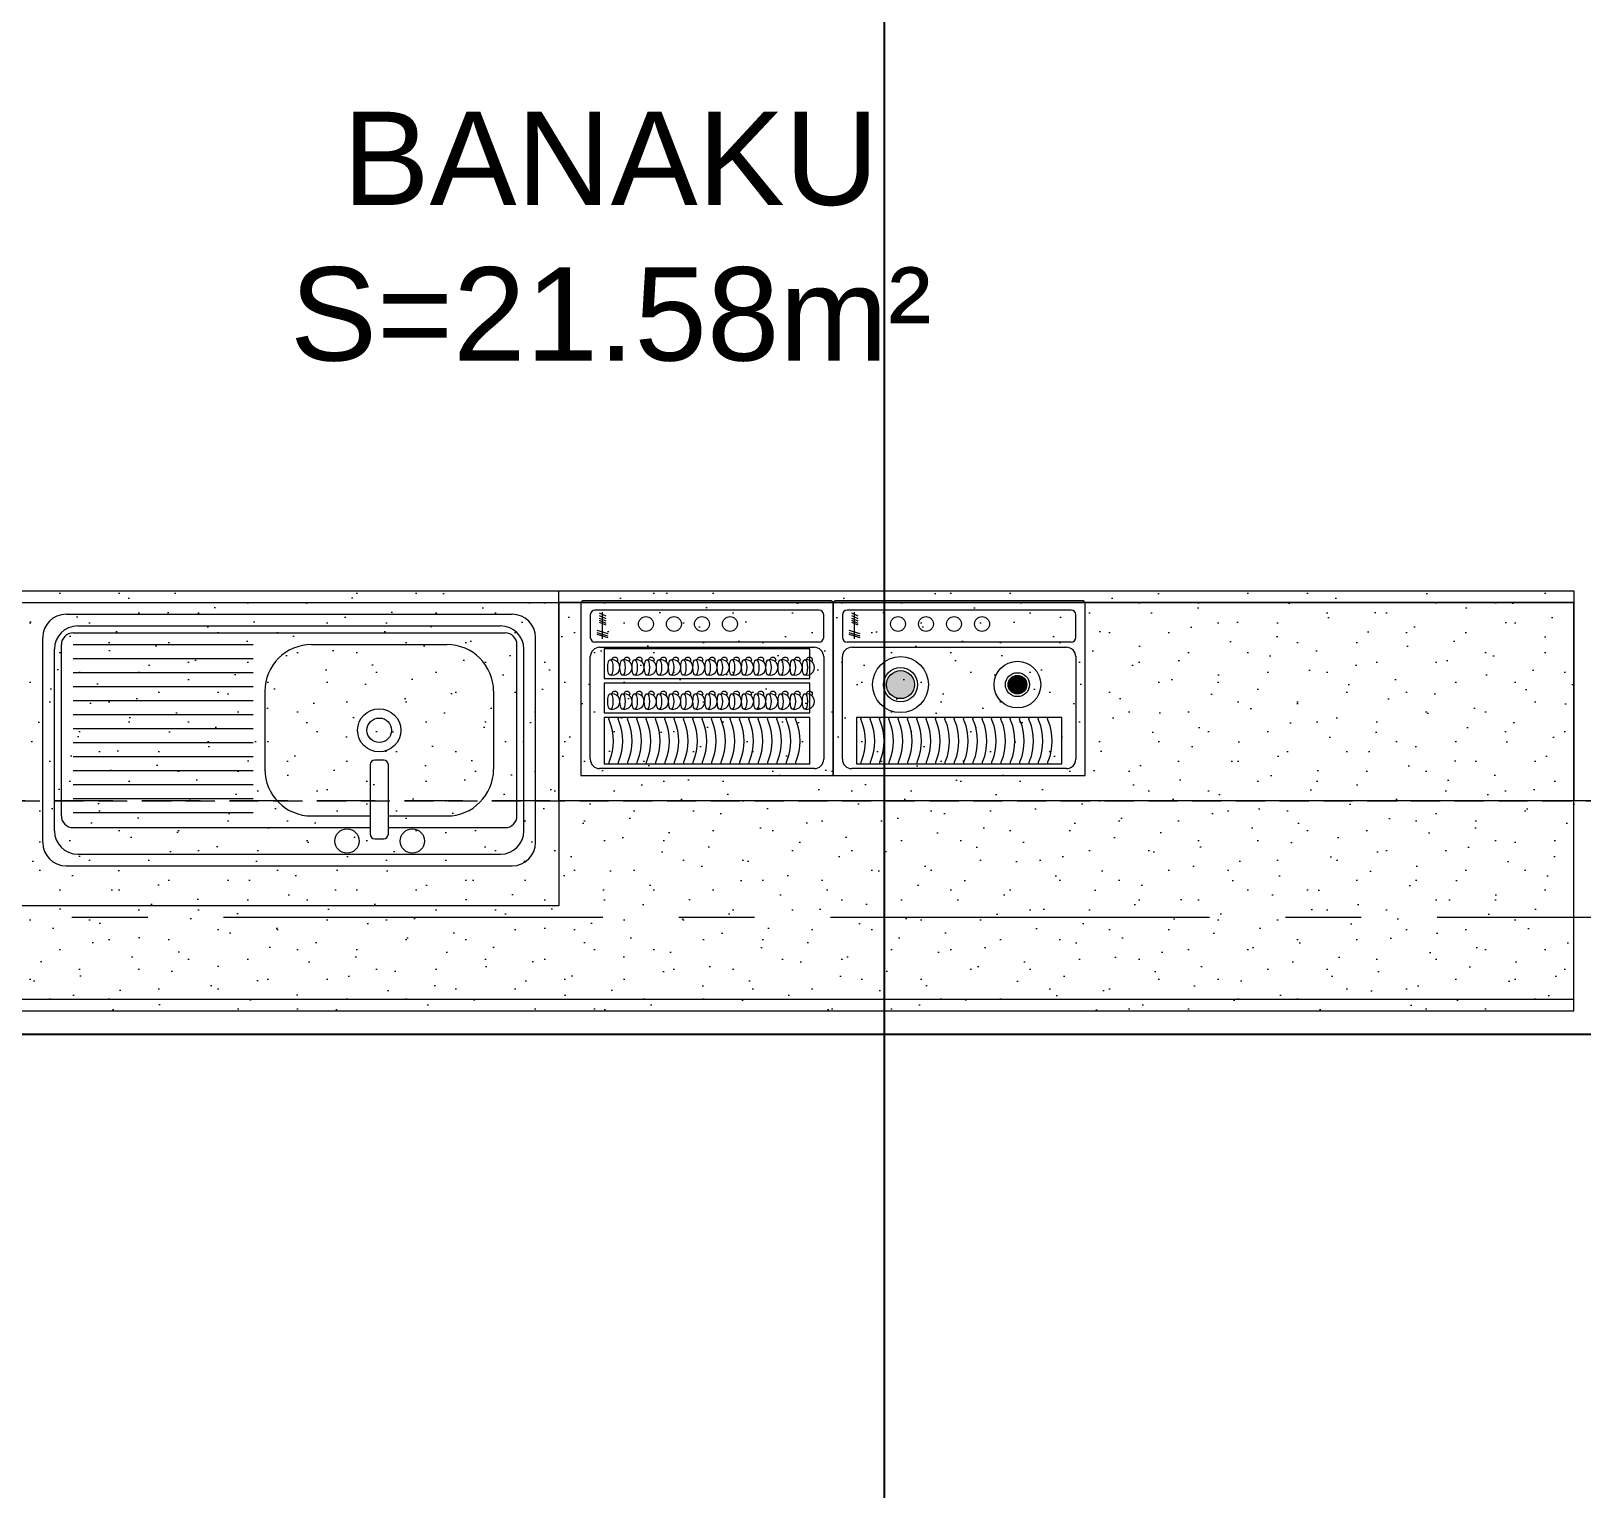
# Model space of a CAD drawing. Header units: centimetres. Extents: x 86156 to 91557, y -55119 to -48172.
# Drawn here: x 89791.3 to 90123.5, y -53544.8 to -53232.4 of the extents above; entities that cross this region are included whole.
import ezdxf

# ---------------------------------------------------------------- set-up
doc = ezdxf.new("R2010")
doc.units = ezdxf.units.CM
doc.header["$LTSCALE"] = 50
doc.header["$MEASUREMENT"] = 0
doc.linetypes.add('AXES', pattern=[2, 1.25, -0.25, 0.25, -0.25])
doc.linetypes.add('CACHE', pattern=[0.375, 0.25, -0.125])
doc.layers.get('0').update_dxf_attribs({"color": 8})
for name, color, linetype in [('AXES', 10, 'AXES'), ('COTE 50ème', 1, 'Continuous'), ('TEXTE', 7, 'Continuous')]:
    doc.layers.add(name, color=color, linetype=linetype)
for name, color, linetype, lineweight in [('BETON CACHE', 4, 'CACHE', 5), ('BETON HACHURE', 253, 'Continuous', 13), ('ISOLATION', 252, 'Continuous', 0), ('MACONNERIE COUPE', 7, 'Continuous', 30), ('mobilimi', 8, 'Continuous', 9), ('WINDOWS', 21, 'Continuous', 5)]:
    doc.layers.add(name, color=color, linetype=linetype, lineweight=lineweight)
doc.layers.add('FMULT', color=150, linetype='Continuous', plot=False)
doc.styles.add('RS_TEXT_1.50', font='arial.ttf', dxfattribs={"height": 12.5})
doc.styles.add('RS_TXT_50', font='arial.ttf', dxfattribs={"height": 12.5})
doc.dimstyles.new('RS_50CM_LINEAIRE', dxfattribs={"dimscale": 5, "dimtxt": 12.5, "dimasz": 1.5, "dimexe": 1, "dimexo": 2.5, "dimgap": 1, "dimtad": 1, "dimdec": 1, "dimrnd": 0.5, "dimdsep": 46, "dimtxsty": 'RS_TXT_50', "dimblk1": 'ARCHTICK', "dimblk2": 'ARCHTICK', "dimsah": 1, "dimcen": 2.5, "dimdle": 1, "dimclrt": 4, "dimadec": 0, "dimazin": 2, "dimtfac": 1, "dimtdec": 1, "dimtix": 1, "dimtmove": 2, "dimatfit": 3, "dimfxl": 1, "dimtolj": 1, "dimtzin": 0, "dimarcsym": 0})
pattern_1 = [(135, (-1989.999, 6322.056), (6.363961, 6.363961), [0, -6, 0, -9]), (70, (-2009.999, 6322.056), (-8.4572336, 3.0781813), [0, -4.4, 0, -7.6])]

# ---------------------------------------------------------------- blocks, each defined once
blk = doc.blocks.new('A$Ccef6f35f')
at = {"layer": 'AXES', "lineweight": 5, "ltscale": 1.3}
blk.add_line((3195, -2560), (-1985, -2560), dxfattribs=at)
blk = doc.blocks.new('*U525')
at = {"layer": 'ISOLATION', "ltscale": 0.5}
blk.add_lwpolyline([(-4.98, 0.35, -0.364054), (-4.39, 0.35, 0.194896), (4.26, 0.35, -0.378628), (4.98, 0.35)], format="xyb", dxfattribs=at)
blk = doc.blocks.new('*U526')
at = {"layer": 'ISOLATION', "color": 0, "linetype": 'ByBlock', "lineweight": -2, "transparency": 16777216}
blk.add_blockref('*U525', (0, 0), dxfattribs=at)
blk = doc.blocks.new('*U511')
at = {"layer": 'ISOLATION', "ltscale": 0.5}
blk.add_lwpolyline([(-4.98, 0.35, -0.364054), (-4.39, 0.35, 0.194896), (4.26, 0.35, -0.378628), (4.98, 0.35)], format="xyb", dxfattribs=at)
blk = doc.blocks.new('*U512')
at = {"layer": 'ISOLATION', "color": 0, "linetype": 'ByBlock', "lineweight": -2, "transparency": 16777216}
blk.add_blockref('*U511', (0, 0), dxfattribs=at)
blk = doc.blocks.new('*U495')
at = {"layer": 'ISOLATION', "ltscale": 0.5}
blk.add_lwpolyline([(-4.98, 0.35, -0.364054), (-4.39, 0.35, 0.194896), (4.26, 0.35, -0.378628), (4.98, 0.35)], format="xyb", dxfattribs=at)
blk = doc.blocks.new('*U496')
at = {"layer": 'ISOLATION', "color": 0, "linetype": 'ByBlock', "lineweight": -2, "transparency": 16777216}
blk.add_blockref('*U495', (0, 0), dxfattribs=at)
blk = doc.blocks.new('*U497')
at = {"layer": 'ISOLATION', "ltscale": 0.5}
blk.add_lwpolyline([(-4.98, 0.35, -0.364054), (-4.39, 0.35, 0.194896), (4.26, 0.35, -0.378628), (4.98, 0.35)], format="xyb", dxfattribs=at)
blk = doc.blocks.new('*U498')
at = {"layer": 'ISOLATION', "color": 0, "linetype": 'ByBlock', "lineweight": -2, "transparency": 16777216}
blk.add_blockref('*U497', (0, 0), dxfattribs=at)
blk = doc.blocks.new('*U499')
at = {"layer": 'ISOLATION', "ltscale": 0.5}
blk.add_lwpolyline([(-4.98, 0.35, -0.364054), (-4.39, 0.35, 0.194896), (4.26, 0.35, -0.378628), (4.98, 0.35)], format="xyb", dxfattribs=at)
blk = doc.blocks.new('*U500')
at = {"layer": 'ISOLATION', "color": 0, "linetype": 'ByBlock', "lineweight": -2, "transparency": 16777216}
blk.add_blockref('*U499', (0, 0), dxfattribs=at)
blk = doc.blocks.new('*U501')
at = {"layer": 'ISOLATION', "ltscale": 0.5}
blk.add_lwpolyline([(-4.98, 0.35, -0.364054), (-4.39, 0.35, 0.194896), (4.26, 0.35, -0.378628), (4.98, 0.35)], format="xyb", dxfattribs=at)
blk = doc.blocks.new('*U502')
at = {"layer": 'ISOLATION', "color": 0, "linetype": 'ByBlock', "lineweight": -2, "transparency": 16777216}
blk.add_blockref('*U501', (0, 0), dxfattribs=at)
blk = doc.blocks.new('*U413')
at = {"layer": 'ISOLATION', "ltscale": 0.5}
blk.add_lwpolyline([(-4.98, 0.35, -0.364054), (-4.39, 0.35, 0.194896), (4.26, 0.35, -0.378628), (4.98, 0.35)], format="xyb", dxfattribs=at)
blk = doc.blocks.new('*U414')
at = {"layer": 'ISOLATION', "color": 0, "linetype": 'ByBlock', "lineweight": -2, "transparency": 16777216}
blk.add_blockref('*U413', (0, 0), dxfattribs=at)
blk = doc.blocks.new('*U415')
at = {"layer": 'ISOLATION', "ltscale": 0.5}
blk.add_lwpolyline([(-4.98, 0.35, -0.364054), (-4.39, 0.35, 0.194896), (4.26, 0.35, -0.378628), (4.98, 0.35)], format="xyb", dxfattribs=at)
blk = doc.blocks.new('*U416')
at = {"layer": 'ISOLATION', "color": 0, "linetype": 'ByBlock', "lineweight": -2, "transparency": 16777216}
blk.add_blockref('*U415', (0, 0), dxfattribs=at)
blk = doc.blocks.new('*U513')
at = {"layer": 'ISOLATION', "ltscale": 0.5}
blk.add_lwpolyline([(-4.98, 0.35, -0.364054), (-4.39, 0.35, 0.194896), (4.26, 0.35, -0.378628), (4.98, 0.35)], format="xyb", dxfattribs=at)
blk = doc.blocks.new('*U514')
at = {"layer": 'ISOLATION', "color": 0, "linetype": 'ByBlock', "lineweight": -2, "transparency": 16777216}
blk.add_blockref('*U513', (0, 0), dxfattribs=at)
blk = doc.blocks.new('*U515')
at = {"layer": 'ISOLATION', "ltscale": 0.5}
blk.add_lwpolyline([(-4.98, 0.35, -0.364054), (-4.39, 0.35, 0.194896), (4.26, 0.35, -0.378628), (4.98, 0.35)], format="xyb", dxfattribs=at)
blk = doc.blocks.new('*U516')
at = {"layer": 'ISOLATION', "color": 0, "linetype": 'ByBlock', "lineweight": -2, "transparency": 16777216}
blk.add_blockref('*U515', (0, 0), dxfattribs=at)
blk = doc.blocks.new('*U517')
at = {"layer": 'ISOLATION', "ltscale": 0.5}
blk.add_lwpolyline([(-4.98, 0.35, -0.364054), (-4.39, 0.35, 0.194896), (4.26, 0.35, -0.378628), (4.98, 0.35)], format="xyb", dxfattribs=at)
blk = doc.blocks.new('*U518')
at = {"layer": 'ISOLATION', "color": 0, "linetype": 'ByBlock', "lineweight": -2, "transparency": 16777216}
blk.add_blockref('*U517', (0, 0), dxfattribs=at)
blk = doc.blocks.new('*U519')
at = {"layer": 'ISOLATION', "ltscale": 0.5}
blk.add_lwpolyline([(-4.98, 0.35, -0.364054), (-4.39, 0.35, 0.194896), (4.26, 0.35, -0.378628), (4.98, 0.35)], format="xyb", dxfattribs=at)
blk = doc.blocks.new('*U520')
at = {"layer": 'ISOLATION', "color": 0, "linetype": 'ByBlock', "lineweight": -2, "transparency": 16777216}
blk.add_blockref('*U519', (0, 0), dxfattribs=at)
blk = doc.blocks.new('*U521')
at = {"layer": 'ISOLATION', "ltscale": 0.5}
blk.add_lwpolyline([(-4.98, 0.35, -0.364054), (-4.39, 0.35, 0.194896), (4.26, 0.35, -0.378628), (4.98, 0.35)], format="xyb", dxfattribs=at)
blk = doc.blocks.new('*U522')
at = {"layer": 'ISOLATION', "color": 0, "linetype": 'ByBlock', "lineweight": -2, "transparency": 16777216}
blk.add_blockref('*U521', (0, 0), dxfattribs=at)
blk = doc.blocks.new('*U523')
at = {"layer": 'ISOLATION', "ltscale": 0.5}
blk.add_lwpolyline([(-4.98, 0.35, -0.364054), (-4.39, 0.35, 0.194896), (4.26, 0.35, -0.378628), (4.98, 0.35)], format="xyb", dxfattribs=at)
blk = doc.blocks.new('*U524')
at = {"layer": 'ISOLATION', "color": 0, "linetype": 'ByBlock', "lineweight": -2, "transparency": 16777216}
blk.add_blockref('*U523', (0, 0), dxfattribs=at)
blk = doc.blocks.new('*U527')
at = {"layer": 'ISOLATION', "ltscale": 0.5}
blk.add_lwpolyline([(-4.98, 0.35, -0.364054), (-4.39, 0.35, 0.194896), (4.26, 0.35, -0.378628), (4.98, 0.35)], format="xyb", dxfattribs=at)
blk = doc.blocks.new('*U528')
at = {"layer": 'ISOLATION', "color": 0, "linetype": 'ByBlock', "lineweight": -2, "transparency": 16777216}
blk.add_blockref('*U527', (0, 0), dxfattribs=at)
blk = doc.blocks.new('*U529')
at = {"layer": 'ISOLATION', "ltscale": 0.5}
blk.add_lwpolyline([(-4.98, 0.35, -0.364054), (-4.39, 0.35, 0.194896), (4.26, 0.35, -0.378628), (4.98, 0.35)], format="xyb", dxfattribs=at)
blk = doc.blocks.new('*U530')
at = {"layer": 'ISOLATION', "color": 0, "linetype": 'ByBlock', "lineweight": -2, "transparency": 16777216}
blk.add_blockref('*U529', (0, 0), dxfattribs=at)
blk = doc.blocks.new('*U531')
at = {"layer": 'ISOLATION', "ltscale": 0.5}
blk.add_lwpolyline([(-4.98, 0.35, -0.364054), (-4.39, 0.35, 0.194896), (4.26, 0.35, -0.378628), (4.98, 0.35)], format="xyb", dxfattribs=at)
blk = doc.blocks.new('*U532')
at = {"layer": 'ISOLATION', "color": 0, "linetype": 'ByBlock', "lineweight": -2, "transparency": 16777216}
blk.add_blockref('*U531', (0, 0), dxfattribs=at)
blk = doc.blocks.new('*U473')
at = {"layer": 'ISOLATION', "ltscale": 0.5}
blk.add_lwpolyline([(-4.98, 0.35, -0.364054), (-4.39, 0.35, 0.194896), (4.26, 0.35, -0.378628), (4.98, 0.35)], format="xyb", dxfattribs=at)
blk = doc.blocks.new('*U474')
at = {"layer": 'ISOLATION', "color": 0, "linetype": 'ByBlock', "lineweight": -2, "transparency": 16777216}
blk.add_blockref('*U473', (0, 0), dxfattribs=at)
blk = doc.blocks.new('*U475')
at = {"layer": 'ISOLATION', "ltscale": 0.5}
blk.add_lwpolyline([(-4.98, 0.35, -0.364054), (-4.39, 0.35, 0.194896), (4.26, 0.35, -0.378628), (4.98, 0.35)], format="xyb", dxfattribs=at)
blk = doc.blocks.new('*U476')
at = {"layer": 'ISOLATION', "color": 0, "linetype": 'ByBlock', "lineweight": -2, "transparency": 16777216}
blk.add_blockref('*U475', (0, 0), dxfattribs=at)
blk = doc.blocks.new('*U477')
at = {"layer": 'ISOLATION', "ltscale": 0.5}
blk.add_lwpolyline([(-4.98, 0.35, -0.364054), (-4.39, 0.35, 0.194896), (4.26, 0.35, -0.378628), (4.98, 0.35)], format="xyb", dxfattribs=at)
blk = doc.blocks.new('*U478')
at = {"layer": 'ISOLATION', "color": 0, "linetype": 'ByBlock', "lineweight": -2, "transparency": 16777216}
blk.add_blockref('*U477', (0, 0), dxfattribs=at)
blk = doc.blocks.new('*U479')
at = {"layer": 'ISOLATION', "ltscale": 0.5}
blk.add_lwpolyline([(-4.98, 0.35, -0.364054), (-4.39, 0.35, 0.194896), (4.26, 0.35, -0.378628), (4.98, 0.35)], format="xyb", dxfattribs=at)
blk = doc.blocks.new('*U480')
at = {"layer": 'ISOLATION', "color": 0, "linetype": 'ByBlock', "lineweight": -2, "transparency": 16777216}
blk.add_blockref('*U479', (0, 0), dxfattribs=at)
blk = doc.blocks.new('*U481')
at = {"layer": 'ISOLATION', "ltscale": 0.5}
blk.add_lwpolyline([(-4.98, 0.35, -0.364054), (-4.39, 0.35, 0.194896), (4.26, 0.35, -0.378628), (4.98, 0.35)], format="xyb", dxfattribs=at)
blk = doc.blocks.new('*U482')
at = {"layer": 'ISOLATION', "color": 0, "linetype": 'ByBlock', "lineweight": -2, "transparency": 16777216}
blk.add_blockref('*U481', (0, 0), dxfattribs=at)
blk = doc.blocks.new('*U483')
at = {"layer": 'ISOLATION', "ltscale": 0.5}
blk.add_lwpolyline([(-4.98, 0.35, -0.364054), (-4.39, 0.35, 0.194896), (4.26, 0.35, -0.378628), (4.98, 0.35)], format="xyb", dxfattribs=at)
blk = doc.blocks.new('*U484')
at = {"layer": 'ISOLATION', "color": 0, "linetype": 'ByBlock', "lineweight": -2, "transparency": 16777216}
blk.add_blockref('*U483', (0, 0), dxfattribs=at)
blk = doc.blocks.new('*U433')
at = {"layer": 'ISOLATION', "ltscale": 0.5}
blk.add_lwpolyline([(-4.98, 0.35, -0.364054), (-4.39, 0.35, 0.194896), (4.26, 0.35, -0.378628), (4.98, 0.35)], format="xyb", dxfattribs=at)
blk = doc.blocks.new('*U434')
at = {"layer": 'ISOLATION', "color": 0, "linetype": 'ByBlock', "lineweight": -2, "transparency": 16777216}
blk.add_blockref('*U433', (0, 0), dxfattribs=at)
blk = doc.blocks.new('*U435')
at = {"layer": 'ISOLATION', "ltscale": 0.5}
blk.add_lwpolyline([(-4.98, 0.35, -0.364054), (-4.39, 0.35, 0.194896), (4.26, 0.35, -0.378628), (4.98, 0.35)], format="xyb", dxfattribs=at)
blk = doc.blocks.new('*U436')
at = {"layer": 'ISOLATION', "color": 0, "linetype": 'ByBlock', "lineweight": -2, "transparency": 16777216}
blk.add_blockref('*U435', (0, 0), dxfattribs=at)
blk = doc.blocks.new('*U437')
at = {"layer": 'ISOLATION', "ltscale": 0.5}
blk.add_lwpolyline([(-4.98, 0.35, -0.364054), (-4.39, 0.35, 0.194896), (4.26, 0.35, -0.378628), (4.98, 0.35)], format="xyb", dxfattribs=at)
blk = doc.blocks.new('*U438')
at = {"layer": 'ISOLATION', "color": 0, "linetype": 'ByBlock', "lineweight": -2, "transparency": 16777216}
blk.add_blockref('*U437', (0, 0), dxfattribs=at)
blk = doc.blocks.new('*U439')
at = {"layer": 'ISOLATION', "ltscale": 0.5}
blk.add_lwpolyline([(-4.98, 0.35, -0.364054), (-4.39, 0.35, 0.194896), (4.26, 0.35, -0.378628), (4.98, 0.35)], format="xyb", dxfattribs=at)
blk = doc.blocks.new('*U440')
at = {"layer": 'ISOLATION', "color": 0, "linetype": 'ByBlock', "lineweight": -2, "transparency": 16777216}
blk.add_blockref('*U439', (0, 0), dxfattribs=at)
blk = doc.blocks.new('*U441')
at = {"layer": 'ISOLATION', "ltscale": 0.5}
blk.add_lwpolyline([(-4.98, 0.35, -0.364054), (-4.39, 0.35, 0.194896), (4.26, 0.35, -0.378628), (4.98, 0.35)], format="xyb", dxfattribs=at)
blk = doc.blocks.new('*U442')
at = {"layer": 'ISOLATION', "color": 0, "linetype": 'ByBlock', "lineweight": -2, "transparency": 16777216}
blk.add_blockref('*U441', (0, 0), dxfattribs=at)
blk = doc.blocks.new('*U533')
at = {"layer": 'ISOLATION', "ltscale": 0.5}
blk.add_lwpolyline([(-4.98, 0.35, -0.364054), (-4.39, 0.35, 0.194896), (4.26, 0.35, -0.378628), (4.98, 0.35)], format="xyb", dxfattribs=at)
blk = doc.blocks.new('*U534')
at = {"layer": 'ISOLATION', "color": 0, "linetype": 'ByBlock', "lineweight": -2, "transparency": 16777216}
blk.add_blockref('*U533', (0, 0), dxfattribs=at)
blk = doc.blocks.new('*U485')
at = {"layer": 'ISOLATION', "ltscale": 0.5}
blk.add_lwpolyline([(-4.98, 0.35, -0.364054), (-4.39, 0.35, 0.194896), (4.26, 0.35, -0.378628), (4.98, 0.35)], format="xyb", dxfattribs=at)
blk = doc.blocks.new('*U486')
at = {"layer": 'ISOLATION', "color": 0, "linetype": 'ByBlock', "lineweight": -2, "transparency": 16777216}
blk.add_blockref('*U485', (0, 0), dxfattribs=at)
blk = doc.blocks.new('*U487')
at = {"layer": 'ISOLATION', "ltscale": 0.5}
blk.add_lwpolyline([(-4.98, 0.35, -0.364054), (-4.39, 0.35, 0.194896), (4.26, 0.35, -0.378628), (4.98, 0.35)], format="xyb", dxfattribs=at)
blk = doc.blocks.new('*U488')
at = {"layer": 'ISOLATION', "color": 0, "linetype": 'ByBlock', "lineweight": -2, "transparency": 16777216}
blk.add_blockref('*U487', (0, 0), dxfattribs=at)
blk = doc.blocks.new('*U489')
at = {"layer": 'ISOLATION', "ltscale": 0.5}
blk.add_lwpolyline([(-4.98, 0.35, -0.364054), (-4.39, 0.35, 0.194896), (4.26, 0.35, -0.378628), (4.98, 0.35)], format="xyb", dxfattribs=at)
blk = doc.blocks.new('*U490')
at = {"layer": 'ISOLATION', "color": 0, "linetype": 'ByBlock', "lineweight": -2, "transparency": 16777216}
blk.add_blockref('*U489', (0, 0), dxfattribs=at)
blk = doc.blocks.new('*U491')
at = {"layer": 'ISOLATION', "ltscale": 0.5}
blk.add_lwpolyline([(-4.98, 0.35, -0.364054), (-4.39, 0.35, 0.194896), (4.26, 0.35, -0.378628), (4.98, 0.35)], format="xyb", dxfattribs=at)
blk = doc.blocks.new('*U492')
at = {"layer": 'ISOLATION', "color": 0, "linetype": 'ByBlock', "lineweight": -2, "transparency": 16777216}
blk.add_blockref('*U491', (0, 0), dxfattribs=at)
blk = doc.blocks.new('*U493')
at = {"layer": 'ISOLATION', "ltscale": 0.5}
blk.add_lwpolyline([(-4.98, 0.35, -0.364054), (-4.39, 0.35, 0.194896), (4.26, 0.35, -0.378628), (4.98, 0.35)], format="xyb", dxfattribs=at)
blk = doc.blocks.new('*U494')
at = {"layer": 'ISOLATION', "color": 0, "linetype": 'ByBlock', "lineweight": -2, "transparency": 16777216}
blk.add_blockref('*U493', (0, 0), dxfattribs=at)
blk = doc.blocks.new('*U417')
at = {"layer": 'ISOLATION', "ltscale": 0.5}
blk.add_lwpolyline([(-4.98, 0.35, -0.364054), (-4.39, 0.35, 0.194896), (4.26, 0.35, -0.378628), (4.98, 0.35)], format="xyb", dxfattribs=at)
blk = doc.blocks.new('*U418')
at = {"layer": 'ISOLATION', "color": 0, "linetype": 'ByBlock', "lineweight": -2, "transparency": 16777216}
blk.add_blockref('*U417', (0, 0), dxfattribs=at)
blk = doc.blocks.new('*U419')
at = {"layer": 'ISOLATION', "ltscale": 0.5}
blk.add_lwpolyline([(-4.98, 0.35, -0.364054), (-4.39, 0.35, 0.194896), (4.26, 0.35, -0.378628), (4.98, 0.35)], format="xyb", dxfattribs=at)
blk = doc.blocks.new('*U420')
at = {"layer": 'ISOLATION', "color": 0, "linetype": 'ByBlock', "lineweight": -2, "transparency": 16777216}
blk.add_blockref('*U419', (0, 0), dxfattribs=at)
blk = doc.blocks.new('*U421')
at = {"layer": 'ISOLATION', "ltscale": 0.5}
blk.add_lwpolyline([(-4.98, 0.35, -0.364054), (-4.39, 0.35, 0.194896), (4.26, 0.35, -0.378628), (4.98, 0.35)], format="xyb", dxfattribs=at)
blk = doc.blocks.new('*U422')
at = {"layer": 'ISOLATION', "color": 0, "linetype": 'ByBlock', "lineweight": -2, "transparency": 16777216}
blk.add_blockref('*U421', (0, 0), dxfattribs=at)
blk = doc.blocks.new('*U423')
at = {"layer": 'ISOLATION', "ltscale": 0.5}
blk.add_lwpolyline([(-4.98, 0.35, -0.364054), (-4.39, 0.35, 0.194896), (4.26, 0.35, -0.378628), (4.98, 0.35)], format="xyb", dxfattribs=at)
blk = doc.blocks.new('*U424')
at = {"layer": 'ISOLATION', "color": 0, "linetype": 'ByBlock', "lineweight": -2, "transparency": 16777216}
blk.add_blockref('*U423', (0, 0), dxfattribs=at)
blk = doc.blocks.new('*U425')
at = {"layer": 'ISOLATION', "ltscale": 0.5}
blk.add_lwpolyline([(-4.98, 0.35, -0.364054), (-4.39, 0.35, 0.194896), (4.26, 0.35, -0.378628), (4.98, 0.35)], format="xyb", dxfattribs=at)
blk = doc.blocks.new('*U426')
at = {"layer": 'ISOLATION', "color": 0, "linetype": 'ByBlock', "lineweight": -2, "transparency": 16777216}
blk.add_blockref('*U425', (0, 0), dxfattribs=at)
blk = doc.blocks.new('*U427')
at = {"layer": 'ISOLATION', "ltscale": 0.5}
blk.add_lwpolyline([(-4.98, 0.35, -0.364054), (-4.39, 0.35, 0.194896), (4.26, 0.35, -0.378628), (4.98, 0.35)], format="xyb", dxfattribs=at)
blk = doc.blocks.new('*U428')
at = {"layer": 'ISOLATION', "color": 0, "linetype": 'ByBlock', "lineweight": -2, "transparency": 16777216}
blk.add_blockref('*U427', (0, 0), dxfattribs=at)
blk = doc.blocks.new('*U429')
at = {"layer": 'ISOLATION', "ltscale": 0.5}
blk.add_lwpolyline([(-4.98, 0.35, -0.364054), (-4.39, 0.35, 0.194896), (4.26, 0.35, -0.378628), (4.98, 0.35)], format="xyb", dxfattribs=at)
blk = doc.blocks.new('*U430')
at = {"layer": 'ISOLATION', "color": 0, "linetype": 'ByBlock', "lineweight": -2, "transparency": 16777216}
blk.add_blockref('*U429', (0, 0), dxfattribs=at)
blk = doc.blocks.new('*U431')
at = {"layer": 'ISOLATION', "ltscale": 0.5}
blk.add_lwpolyline([(-4.98, 0.35, -0.364054), (-4.39, 0.35, 0.194896), (4.26, 0.35, -0.378628), (4.98, 0.35)], format="xyb", dxfattribs=at)
blk = doc.blocks.new('*U432')
at = {"layer": 'ISOLATION', "color": 0, "linetype": 'ByBlock', "lineweight": -2, "transparency": 16777216}
blk.add_blockref('*U431', (0, 0), dxfattribs=at)
blk = doc.blocks.new('_ArchTick')
at = {"color": 0, "linetype": 'ByBlock', "const_width": 0.15}
blk.add_lwpolyline([(-0.5, -0.5), (0.5, 0.5)], dxfattribs=at)
blk = doc.blocks.new('*D1696')
at = {"layer": 'COTE 50ème', "color": 0, "lineweight": -2, "ltscale": 0.5, "transparency": 16777216}
for p, q in [((89974.1, -54167.36), (89974.1, -53127.36)), ((90002.39, -53132.36), (89969.1, -53132.36)), ((89978.26, -54162.36), (89969.1, -54162.36))]:
    blk.add_line(p, q, dxfattribs=at)
at = {"layer": 'Defpoints', "color": 0, "ltscale": 0.5, "transparency": 16777216}
for p in [(89974.1, -53132.36), (90014.89, -53132.36), (89990.76, -54162.36)]:
    blk.add_point(p, dxfattribs=at)
at = {"layer": 'COTE 50ème', "color": 0, "lineweight": -2, "ltscale": 0.5, "transparency": 16777216, "xscale": 7.5, "yscale": 7.5, "zscale": 7.5}
for p, rotation in [((89974.1, -53132.36), 90), ((89974.1, -54162.36), 270)]:
    blk.add_blockref('_ArchTick', p, dxfattribs=dict(at, rotation=rotation))
at = {"layer": 'COTE 50ème', "color": 4, "ltscale": 0.5, "transparency": 16777216, "insert": (89962.71, -53647.36), "char_height": 12.5, "attachment_point": 5, "rotation": 90, "style": 'RS_TXT_50'}
blk.add_mtext('\\A1;1030', dxfattribs=at)

msp = doc.modelspace()

# ---------------------------------------------------------------- hatches: boundary and pattern name
at = {"layer": 'BETON HACHURE', "ltscale": 0.5, "transparency": 33554559}
h = msp.add_hatch(color=256, dxfattribs=at)
h.dxf.hatch_style = 1
h.paths.add_polyline_path([(89857.95, -49968.55), (89601.54, -49712.14), (89017.58, -49863.16), (88999.75, -49863.16), (88314.75, -49713.17), (88293.27, -49713.16), (87031.8, -49846.89), (86857.57, -50021.45), (86757.23, -51272.48), (86839.4, -52045.38), (86669.47, -52571.17), (86746.67, -53900.72), (86983.5, -54130.12), (88279.55, -54131.55), (88279.55, -54261.56), (89504.55, -54261.56), (89504.55, -54401.56), (90492.95, -54401.56), (90492.95, -51921.06), (89857.95, -51772.6)])
h.paths.add_polyline_path([(89837.95, -51788.46), (90472.95, -51936.92), (90472.95, -54381.56), (89524.55, -54381.56), (89524.55, -54241.56), (88299.55, -54241.56), (88299.55, -54111.57), (86991.6, -54110.13), (86766.18, -53891.78), (86689.65, -52573.76), (86859.73, -52047.49), (86777.31, -51272.22), (86876.91, -50030.38), (87040.95, -49866.03), (88294.32, -49733.16), (88312.58, -49733.17), (88997.58, -49883.16), (89020.13, -49883.16), (89595.48, -49734.36), (89837.95, -49976.84)], flags=16)
at = {"layer": 'mobilimi'}
h = msp.add_hatch(dxfattribs=at)
h.set_pattern_fill('CUT_STONE', color=256, angle=180, style=0, pattern_type=2)
h.set_pattern_definition(pattern_1)
h.paths.add_polyline_path([(89788.76, -53352.36), (90121.82, -53352.36), (90121.82, -53397.36), (89788.76, -53397.36)])
h = msp.add_hatch(color=256, dxfattribs=at)
edge = h.paths.add_edge_path()
edge.add_arc((89977.54, -53372.44), 3, 0, 360)
h = msp.add_hatch(color=256, dxfattribs=at)
edge = h.paths.add_edge_path()
edge.add_arc((90002.58, -53372.44), 2, 0, 360)
h = msp.add_hatch(dxfattribs=at)
h.set_pattern_fill('CUT_STONE', color=256, angle=180, style=0, pattern_type=2)
h.set_pattern_definition(pattern_1)
h.paths.add_polyline_path([(89788.76, -53442.36), (90121.82, -53442.36), (90121.82, -53397.36), (89788.76, -53397.36)])
at = {"layer": 'WINDOWS'}
h = msp.add_hatch(color=140, dxfattribs=at)
h.dxf.hatch_style = 1
h.paths.add_polyline_path([(89018.83, -49872.96), (88998.69, -49872.96), (88313.69, -49722.97), (88293.78, -49722.96), (87036.29, -49856.27), (86867.05, -50025.82), (86767.07, -51272.35), (86849.36, -52046.42), (86679.36, -52572.44), (86756.23, -53896.34), (86987.47, -54120.32), (88289.35, -54121.76), (88289.35, -54251.76), (89514.35, -54251.76), (89514.35, -54391.76), (90483.15, -54391.76), (90483.15, -51928.83), (89848.15, -51780.37), (89848.15, -49972.61), (89598.57, -49723.03)])
h.paths.add_polyline_path([(89597.96, -49725.25), (89846.15, -49973.44), (89846.15, -51781.96), (90481.15, -51930.42), (90481.15, -54389.76), (89516.35, -54389.76), (89516.35, -54249.76), (88291.35, -54249.76), (88291.35, -54119.77), (86988.28, -54118.32), (86758.18, -53895.45), (86681.38, -52572.7), (86851.4, -52046.63), (86769.08, -51272.33), (86868.98, -50026.72), (87037.2, -49858.18), (88293.89, -49724.96), (88313.47, -49724.97), (88998.47, -49874.96), (89019.08, -49874.96)], flags=16)

# ---------------------------------------------------------------- linework, layer by layer
at = {"layer": 'BETON CACHE'}
msp.add_lwpolyline([(88183.75, -53447.37), (90483.75, -53447.37), (90483.75, -53397.37), (88183.75, -53397.37)], close=True, dxfattribs=at)
at = {"layer": 'BETON CACHE', "lineweight": 5, "ltscale": 0.5}
msp.add_lwpolyline([(88183.76, -53397.36), (90383.76, -53397.36), (90383.76, -53447.36), (88183.76, -53447.36)], close=True, dxfattribs=at)
at = {"layer": 'FMULT', "ltscale": 0.5}
msp.add_lwpolyline([(89033.76, -52540.36), (89033.76, -52797.36), (89018.76, -52797.37), (89018.76, -53272.36), (89548.76, -53272.36), (89548.76, -53447.37), (90358.76, -53447.37), (90358.76, -53742.36), (90233.76, -53742.36), (90233.87, -54162.48), (89673.76, -54162.48), (89673.76, -54072.37), (89538.76, -54072.37), (89538.76, -53932.36), (89028.76, -53932.36), (89028.76, -54072.36), (88893.76, -54072.37), (88893.76, -54162.36), (88333.76, -54162.36)], dxfattribs=at)
msp.add_lwpolyline([(89548.76, -53447.37), (90233.83, -53447.37), (90233.83, -53132.36), (89548.76, -53132.36)], close=True, dxfattribs=at)
at = {"layer": 'ISOLATION'}
for points in [[(89904.36, -53352.36), (90121.82, -53352.36), (90121.82, -53397.36), (89904.36, -53397.36)], [(89788.76, -53442.36), (90121.82, -53442.36), (90121.82, -53354.86), (89904.36, -53354.86), (89904.36, -53419.86), (89788.76, -53419.86)]]:
    msp.add_lwpolyline(points, close=True, dxfattribs=at)
at = {"layer": 'ISOLATION', "ltscale": 0.5}
for points in [[(89958.08, -53371.11), (89958.08, -53364.74), (89914.08, -53364.74), (89914.08, -53371.11)], [(89958.08, -53378.48), (89958.08, -53372.11), (89914.08, -53372.11), (89914.08, -53378.48)], [(89958.08, -53389.44), (89958.08, -53379.48), (89914.08, -53379.48), (89914.08, -53389.44)], [(90012.08, -53389.44), (90012.08, -53379.48), (89968.08, -53379.48), (89968.08, -53389.44)]]:
    msp.add_lwpolyline(points, close=True, dxfattribs=at)
for points in [[(89915.74, -53367.08, -1.314926), (89916.82, -53367.47)], [(89918.35, -53367.08, -1.314926), (89919.42, -53367.47)], [(89920.95, -53367.08, -1.314926), (89922.03, -53367.47)], [(89923.56, -53367.08, -1.314926), (89924.63, -53367.47)], [(89926.16, -53367.08, -1.314926), (89927.24, -53367.47)], [(89928.77, -53367.08, -1.314926), (89929.85, -53367.47)], [(89931.38, -53367.08, -1.314926), (89932.45, -53367.47)], [(89933.98, -53367.08, -1.314926), (89935.06, -53367.47)], [(89936.59, -53367.08, -1.314926), (89937.66, -53367.47)], [(89939.19, -53367.08, -1.314926), (89940.27, -53367.47)], [(89941.8, -53367.08, -1.314926), (89942.88, -53367.47)], [(89944.4, -53367.08, -1.314926), (89945.48, -53367.47)], [(89947.01, -53367.08, -1.314926), (89948.09, -53367.47)], [(89949.62, -53367.08, -1.314926), (89950.69, -53367.47)], [(89952.22, -53367.08, -1.314926), (89953.3, -53367.47)], [(89954.83, -53367.08, -1.314926), (89955.91, -53367.47)], [(89957.43, -53367.08, -1.314926), (89958.51, -53367.47)], [(89915.74, -53374.37, -1.314926), (89916.82, -53374.76)], [(89918.35, -53374.37, -1.314926), (89919.42, -53374.76)], [(89920.95, -53374.37, -1.314926), (89922.03, -53374.76)], [(89923.56, -53374.37, -1.314926), (89924.63, -53374.76)], [(89926.16, -53374.37, -1.314926), (89927.24, -53374.76)], [(89928.77, -53374.37, -1.314926), (89929.85, -53374.76)], [(89931.38, -53374.37, -1.314926), (89932.45, -53374.76)], [(89933.98, -53374.37, -1.314926), (89935.06, -53374.76)], [(89936.59, -53374.37, -1.314926), (89937.66, -53374.76)], [(89939.19, -53374.37, -1.314926), (89940.27, -53374.76)], [(89941.8, -53374.37, -1.314926), (89942.88, -53374.76)], [(89944.4, -53374.37, -1.314926), (89945.48, -53374.76)], [(89947.01, -53374.37, -1.314926), (89948.09, -53374.76)], [(89949.62, -53374.37, -1.314926), (89950.69, -53374.76)], [(89952.22, -53374.37, -1.314926), (89953.3, -53374.76)], [(89954.83, -53374.37, -1.314926), (89955.91, -53374.76)], [(89957.43, -53374.37, -1.314926), (89958.51, -53374.76)]]:
    msp.add_lwpolyline(points, format="xyb", dxfattribs=at)
for centre in [(89915.37, -53368.76), (89917.98, -53368.76), (89920.58, -53368.76), (89923.19, -53368.76), (89925.79, -53368.76), (89928.4, -53368.76), (89931.01, -53368.76), (89933.61, -53368.76), (89936.22, -53368.76), (89938.82, -53368.76), (89941.43, -53368.76), (89944.03, -53368.76), (89946.64, -53368.76), (89949.25, -53368.76), (89951.85, -53368.76), (89954.46, -53368.76), (89957.06, -53368.76), (89915.37, -53376.05), (89917.98, -53376.05), (89920.58, -53376.05), (89923.19, -53376.05), (89925.79, -53376.05), (89928.4, -53376.05), (89931.01, -53376.05), (89933.61, -53376.05), (89936.22, -53376.05), (89938.82, -53376.05), (89941.43, -53376.05), (89944.03, -53376.05), (89946.64, -53376.05), (89949.25, -53376.05), (89951.85, -53376.05), (89954.46, -53376.05), (89957.06, -53376.05)]:
    msp.add_ellipse(centre, major_axis=(0, -1.67), ratio=0.331819, dxfattribs=at)
at = {"layer": 'mobilimi'}
for p, q in [((89788.76, -53352.36), (90121.82, -53352.36)), ((89788.76, -53354.86), (90121.82, -53354.86)), ((89798.76, -53357.36), (89894.36, -53357.36)), ((89909.08, -53355.14), (89909.08, -53391.94)), ((89962.38, -53354.44), (89909.78, -53354.44)), ((89911.08, -53357.44), (89911.08, -53362.31)), ((89960.08, -53356.44), (89912.08, -53356.44)), ((89914.46, -53357.75), (89913.08, -53357.14)), ((89913.69, -53362.64), (89913.69, -53356.89)), ((89961.08, -53362.31), (89961.08, -53357.44)), ((89963.08, -53355.14), (89963.08, -53391.94)), ((89963.08, -53391.94), (89963.08, -53355.14)), ((90016.38, -53354.44), (89963.78, -53354.44)), ((89965.08, -53357.44), (89965.08, -53362.31)), ((90014.08, -53356.44), (89966.08, -53356.44)), ((89968.46, -53357.75), (89967.08, -53357.14)), ((89967.69, -53362.64), (89967.69, -53356.89)), ((90015.08, -53362.31), (90015.08, -53357.44)), ((90017.08, -53391.94), (90017.08, -53355.14)), ((89801.26, -53359.86), (89891.86, -53359.86)), ((89914.87, -53361.55), (89912.54, -53360.84)), ((89914.46, -53358.31), (89913.08, -53357.7)), ((89914.46, -53358.83), (89913.08, -53358.23)), ((89914.46, -53359.32), (89913.08, -53358.71)), ((89914.46, -53359.72), (89913.08, -53359.12)), ((89968.87, -53361.55), (89966.54, -53360.84)), ((89968.46, -53358.31), (89967.08, -53357.7)), ((89968.46, -53358.83), (89967.08, -53358.23)), ((89968.46, -53359.32), (89967.08, -53358.71)), ((89968.46, -53359.72), (89967.08, -53359.12)), ((89793.76, -53406.26), (89793.76, -53362.36)), ((89797.76, -53400.58), (89797.76, -53363.86)), ((89800.26, -53361.36), (89892.86, -53361.36)), ((89800.26, -53363.86), (89838.86, -53363.86)), ((89851.36, -53363.86), (89880.36, -53363.86)), ((89895.36, -53400.58), (89895.36, -53363.86)), ((89899.36, -53406.26), (89899.36, -53362.36)), ((89960.08, -53363.31), (89912.08, -53363.31)), ((89914.87, -53362.02), (89912.54, -53361.31)), ((89914.87, -53362.39), (89912.54, -53361.68)), ((90014.08, -53363.31), (89966.08, -53363.31)), ((89968.87, -53362.02), (89966.54, -53361.31)), ((89968.87, -53362.39), (89966.54, -53361.68)), ((89796.26, -53403.76), (89796.26, -53364.86)), ((89800.26, -53366.86), (89838.86, -53366.86)), ((89896.86, -53403.76), (89896.86, -53364.86)), ((89911.08, -53388.44), (89911.08, -53366.44)), ((89913.08, -53364.44), (89959.08, -53364.44)), ((89961.08, -53366.44), (89961.08, -53388.44)), ((89965.08, -53388.44), (89965.08, -53366.44)), ((89967.08, -53364.44), (90013.08, -53364.44)), ((90015.08, -53366.44), (90015.08, -53388.44)), ((89800.26, -53369.86), (89838.86, -53369.86)), ((89800.26, -53372.86), (89838.86, -53372.86)), ((89841.36, -53373.86), (89841.36, -53390.58)), ((89890.36, -53373.86), (89890.36, -53390.58)), ((89800.26, -53375.86), (89838.86, -53375.86)), ((89800.26, -53378.86), (89838.86, -53378.86)), ((89800.26, -53381.86), (89838.86, -53381.86)), ((89800.26, -53384.86), (89838.86, -53384.86)), ((89800.26, -53387.86), (89838.86, -53387.86)), ((89863.91, -53389.59), (89863.91, -53404.47)), ((89866.81, -53388.59), (89864.91, -53388.59)), ((89867.81, -53404.47), (89867.81, -53389.59)), ((89959.08, -53390.44), (89913.08, -53390.44)), ((90013.08, -53390.44), (89967.08, -53390.44)), ((89800.26, -53390.86), (89838.86, -53390.86)), ((89800.26, -53393.86), (89838.86, -53393.86)), ((89909.08, -53391.94), (89963.08, -53391.94)), ((89963.08, -53391.94), (90017.08, -53391.94)), ((89800.26, -53396.86), (89838.86, -53396.86)), ((89800.26, -53399.86), (89838.86, -53399.86)), ((89851.36, -53400.58), (89863.91, -53400.58)), ((89867.81, -53400.58), (89880.36, -53400.58)), ((89800.26, -53403.08), (89863.91, -53403.08)), ((89867.81, -53403.08), (89892.86, -53403.08)), ((89864.91, -53405.47), (89866.81, -53405.47)), ((89801.26, -53408.76), (89891.86, -53408.76)), ((89798.76, -53411.26), (89894.36, -53411.26)), ((89788.76, -53439.86), (90121.82, -53439.86)), ((89788.76, -53442.36), (90121.82, -53442.36))]:
    msp.add_line(p, q, dxfattribs=at)
for centre, radius in [((89923, -53359.44), 1.6), ((89929, -53359.44), 1.6), ((89935, -53359.44), 1.6), ((89941, -53359.44), 1.6), ((89977, -53359.44), 1.6), ((89983, -53359.44), 1.6), ((89989, -53359.44), 1.6), ((89995, -53359.44), 1.6), ((89977.54, -53372.44), 6), ((90002.58, -53372.44), 5), ((89977.54, -53372.44), 3.66), ((89977.54, -53372.44), 3), ((90002.58, -53372.44), 2.57), ((90002.58, -53372.44), 2), ((89865.86, -53382.22), 4.63), ((89865.86, -53382.22), 2.63), ((89858.94, -53405.95), 2.6), ((89872.95, -53405.95), 2.6)]:
    msp.add_circle(centre, radius, dxfattribs=at)
for centre, radius, start, end in [((89798.76, -53362.36), 5, 90, 180), ((89894.36, -53362.36), 5, 0, 90), ((89909.78, -53355.14), 0.7, 90, 180), ((89912.08, -53357.44), 1, 90, 180), ((89960.08, -53357.44), 1, 0, 90), ((89962.38, -53355.14), 0.7, 0, 90), ((89963.78, -53355.14), 0.7, 90, 180), ((89966.08, -53357.44), 1, 90, 180), ((90014.08, -53357.44), 1, 0, 90), ((90016.38, -53355.14), 0.7, 0, 90), ((89801.26, -53364.86), 5, 90, 180), ((89891.86, -53364.86), 5, 0, 90), ((89800.26, -53363.86), 2.5, 90, 180), ((89851.36, -53373.86), 10, 90, 180), ((89880.36, -53373.86), 10, 0, 90), ((89892.86, -53363.86), 2.5, 0, 90), ((89912.08, -53362.31), 1, 180, 270), ((89960.08, -53362.31), 1, 270, 0), ((89966.08, -53362.31), 1, 180, 270), ((90014.08, -53362.31), 1, 270, 0), ((89913.08, -53366.44), 2, 90, 180), ((89915.74, -53368.76), 1.68, 251.1704, 108.8296), ((89918.35, -53368.76), 1.68, 251.1704, 108.8296), ((89920.95, -53368.76), 1.68, 251.1704, 108.8296), ((89923.56, -53368.76), 1.68, 251.1704, 108.8296), ((89926.16, -53368.76), 1.68, 251.1704, 108.8296), ((89928.77, -53368.76), 1.68, 251.1704, 108.8296), ((89931.38, -53368.76), 1.68, 251.1704, 108.8296), ((89933.98, -53368.76), 1.68, 251.1704, 108.8296), ((89936.59, -53368.76), 1.68, 251.1704, 108.8296), ((89939.19, -53368.76), 1.68, 251.1704, 108.8296), ((89941.8, -53368.76), 1.68, 251.1704, 108.8296), ((89944.4, -53368.76), 1.68, 251.1704, 108.8296), ((89947.01, -53368.76), 1.68, 251.1704, 108.8296), ((89949.62, -53368.76), 1.68, 251.1704, 108.8296), ((89952.22, -53368.76), 1.68, 251.1704, 108.8296), ((89954.83, -53368.76), 1.68, 251.1704, 108.8296), ((89957.43, -53368.76), 1.68, 251.1704, 108.8296), ((89959.08, -53366.44), 2, 0, 90), ((89967.08, -53366.44), 2, 90, 180), ((90013.08, -53366.44), 2, 0, 90), ((89915.74, -53376.05), 1.68, 251.1704, 108.8296), ((89918.35, -53376.05), 1.68, 251.1704, 108.8296), ((89920.95, -53376.05), 1.68, 251.1704, 108.8296), ((89923.56, -53376.05), 1.68, 251.1704, 108.8296), ((89926.16, -53376.05), 1.68, 251.1704, 108.8296), ((89928.77, -53376.05), 1.68, 251.1704, 108.8296), ((89931.38, -53376.05), 1.68, 251.1704, 108.8296), ((89933.98, -53376.05), 1.68, 251.1704, 108.8296), ((89936.59, -53376.05), 1.68, 251.1704, 108.8296), ((89939.19, -53376.05), 1.68, 251.1704, 108.8296), ((89941.8, -53376.05), 1.68, 251.1704, 108.8296), ((89944.4, -53376.05), 1.68, 251.1704, 108.8296), ((89947.01, -53376.05), 1.68, 251.1704, 108.8296), ((89949.62, -53376.05), 1.68, 251.1704, 108.8296), ((89952.22, -53376.05), 1.68, 251.1704, 108.8296), ((89954.83, -53376.05), 1.68, 251.1704, 108.8296), ((89957.43, -53376.05), 1.68, 251.1704, 108.8296), ((89851.36, -53390.58), 10, 180, 270), ((89864.91, -53389.59), 1, 90, 180), ((89866.81, -53389.59), 1, 0, 90), ((89880.36, -53390.58), 10, 270, 0), ((89913.08, -53388.44), 2, 180, 270), ((89959.08, -53388.44), 2, 270, 0), ((89967.08, -53388.44), 2, 180, 270), ((90013.08, -53388.44), 2, 270, 0), ((89800.26, -53400.58), 2.5, 180, 270), ((89892.86, -53400.58), 2.5, 270, 0), ((89801.26, -53403.76), 5, 180, 270), ((89891.86, -53403.76), 5, 270, 0), ((89798.76, -53406.26), 5, 180, 270), ((89864.91, -53404.47), 1, 180, 270), ((89866.81, -53404.47), 1, 270, 0), ((89894.36, -53406.26), 5, 270, 0)]:
    msp.add_arc(centre, radius, start, end, dxfattribs=at)

# ---------------------------------------------------------------- block references
at = {"layer": 'ISOLATION', "rotation": 90}
for name, p in [('*U526', (89915.55, -53384.46)), ('*U512', (89917.55, -53384.46)), ('*U496', (89919.55, -53384.46)), ('*U498', (89921.55, -53384.46)), ('*U500', (89923.55, -53384.46)), ('*U502', (89925.55, -53384.46)), ('*U414', (89927.55, -53384.46)), ('*U416', (89929.55, -53384.46)), ('*U514', (89931.55, -53384.46)), ('*U516', (89933.55, -53384.46)), ('*U518', (89935.55, -53384.46)), ('*U520', (89937.55, -53384.46)), ('*U522', (89939.55, -53384.46)), ('*U524', (89941.55, -53384.46)), ('*U528', (89943.55, -53384.46)), ('*U530', (89945.55, -53384.46)), ('*U532', (89947.55, -53384.46)), ('*U474', (89949.55, -53384.46)), ('*U476', (89951.55, -53384.46)), ('*U478', (89953.55, -53384.46)), ('*U480', (89955.55, -53384.46)), ('*U482', (89969.55, -53384.46)), ('*U484', (89971.55, -53384.46)), ('*U434', (89973.55, -53384.46)), ('*U436', (89975.55, -53384.46)), ('*U438', (89977.55, -53384.46)), ('*U440', (89979.55, -53384.46)), ('*U442', (89981.55, -53384.46)), ('*U534', (89983.55, -53384.46)), ('*U486', (89985.55, -53384.46)), ('*U488', (89987.55, -53384.46)), ('*U490', (89989.55, -53384.46)), ('*U492', (89991.55, -53384.46)), ('*U494', (89993.55, -53384.46)), ('*U418', (89995.55, -53384.46)), ('*U420', (89997.55, -53384.46)), ('*U422', (89999.55, -53384.46)), ('*U424', (90001.55, -53384.46)), ('*U426', (90003.55, -53384.46)), ('*U428', (90005.55, -53384.46)), ('*U430', (90007.55, -53384.46)), ('*U432', (90009.55, -53384.46))]:
    msp.add_blockref(name, p, dxfattribs=at)
at = {"layer": 'MACONNERIE COUPE', "lineweight": 5, "ltscale": 0.5}
msp.add_blockref('A$Ccef6f35f', (88278.76, -50862.36), dxfattribs=at)

# ---------------------------------------------------------------- texts
at = {"layer": 'TEXTE', "insert": (89915.46, -53276.45), "char_height": 20, "width": 187.8585, "attachment_point": 5, "style": 'RS_TEXT_1.50'}
msp.add_mtext('BANAKU\\PS=21.58m²', dxfattribs=at)

# ---------------------------------------------------------------- dimensions: what is measured, and where the dimension line sits
at = {"layer": 'COTE 50ème', "ltscale": 0.5}
dim = msp.add_linear_dim(base=(89974.1, -53132.36), p1=(89990.76, -54162.36), p2=(90014.89, -53132.36), angle=90, dimstyle='RS_50CM_LINEAIRE', dxfattribs=at)
dim.commit()
dim.dimension.update_dxf_attribs({"geometry": '*D1696', "text_midpoint": (89962.71, -53647.36)})

doc.saveas('drawing.dxf')
